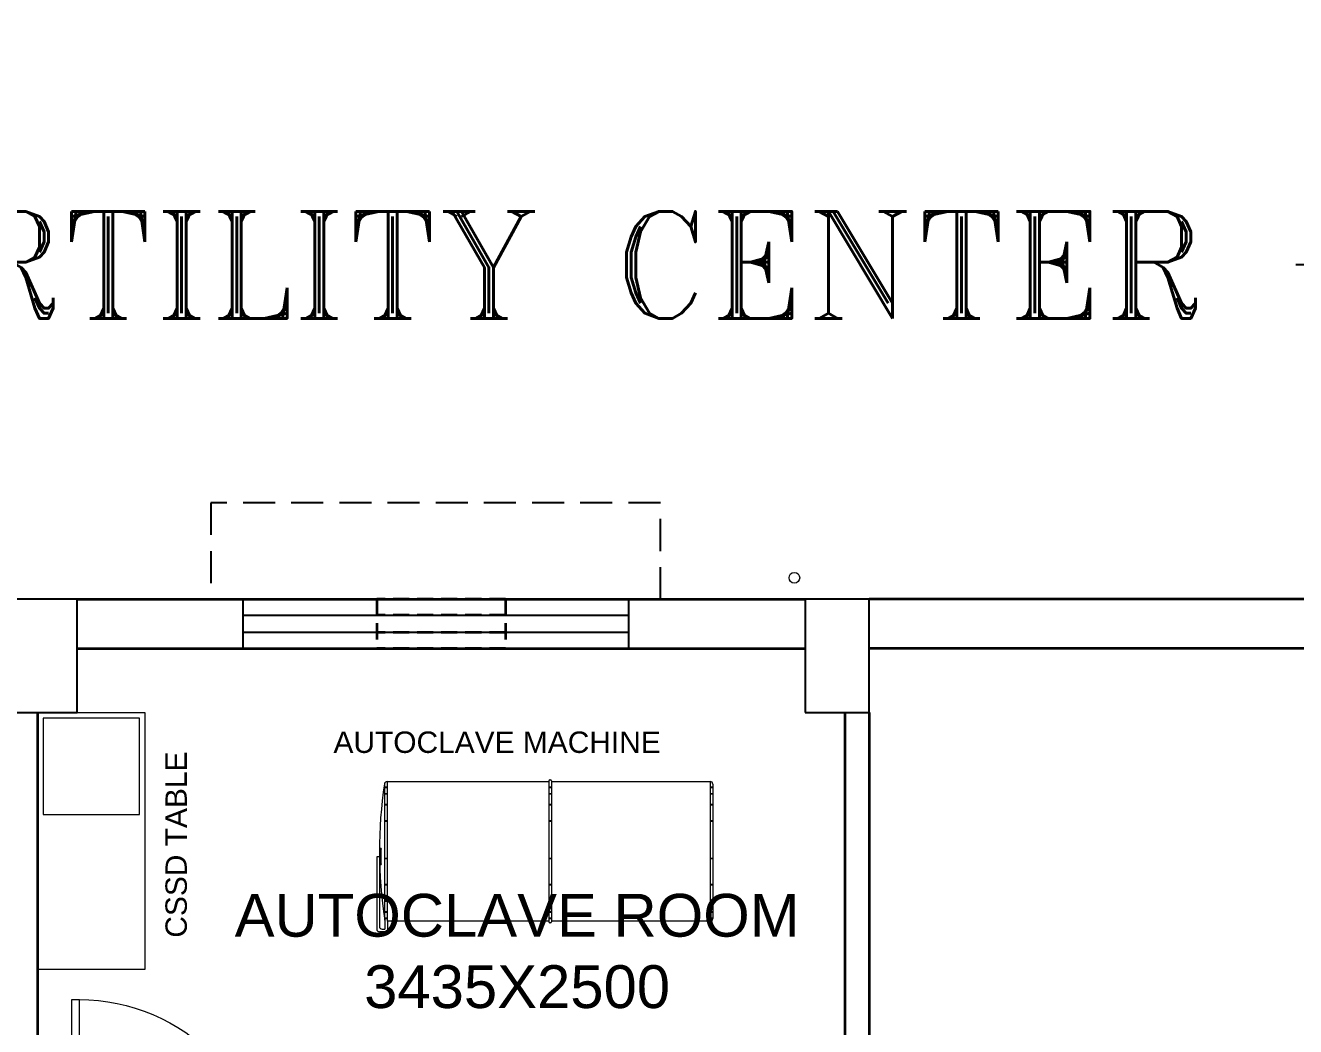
# Model space of a CAD drawing. Header units: millimetres. Extents: x 1448174 to 1599581, y -224422 to -106989.
# Drawn here: x 1476860 to 1482794, y -124050 to -119373 of the extents above; entities that cross this region are included whole.
import ezdxf

# ---------------------------------------------------------------- set-up
doc = ezdxf.new("R2010")
doc.units = ezdxf.units.MM
doc.header["$LTSCALE"] = 600
doc.header["$MEASUREMENT"] = 0
doc.header["$PDMODE"] = 35
doc.linetypes.add('HIDDEN', pattern=[0.375, 0.25, -0.125])
for name, color, linetype in [('col', 5, 'Continuous'), ('fun-text', 250, 'Continuous'), ('Lines', 7, 'Continuous'), ('TEXT', 253, 'Continuous'), ('wall', 1, 'Continuous'), ('Window', 4, 'Continuous')]:
    doc.layers.add(name, color=color, linetype=linetype)
for name, color, linetype, lineweight in [('D.F', 251, 'Continuous', 5), ('DOOR', 144, 'Continuous', 13), ('furniture', 30, 'Continuous', 9), ('MEP_HVAC_VRF_COPPER_PIPE', 6, 'Continuous', 9), ('P-Wall', 1, 'Continuous', 35)]:
    doc.layers.add(name, color=color, linetype=linetype, lineweight=lineweight)
doc.styles.add('ARIAL', font='arial.ttf')
doc.styles.add('ROMANT', font='romant.shx')
doc.dimstyles.get("Standard").update_dxf_attribs({"dimscale": 1.5, "dimtxt": 225, "dimasz": 200, "dimexe": 100, "dimexo": 100, "dimgap": 0.25, "dimtad": 0, "dimdec": 0, "dimzin": 0, "dimdsep": 46, "dimtxsty": 'ARIAL', "dimblk": 'OBLIQUE', "dimcen": 0.09, "dimdle": 100, "dimclrd": 256, "dimclre": 256, "dimclrt": 6, "dimadec": 0, "dimazin": 0, "dimtfac": 1, "dimtdec": 0, "dimtofl": 0, "dimtmove": 0, "dimatfit": 3, "dimfxl": 1, "dimtolj": 1, "dimtzin": 0, "dimarcsym": 0})

# ---------------------------------------------------------------- blocks, each defined once
blk = doc.blocks.new('A$C19B8274B')
at = {"layer": 'DOOR'}
blk.add_line((-45, 925), (-80, 925), dxfattribs=at)
at = {"layer": 'DOOR', "color": 8}
for p, q in [((-80, 50), (-80, 925)), ((-45, 50), (-45, 925)), ((-45, 50), (-80, 50)), ((-955, -50), (-955, -47.5)), ((-940, -35), (-942.5, -35)), ((-60, -35), (-57.5, -35)), ((-45, -50), (-45, -47.5))]:
    blk.add_line(p, q, dxfattribs=at)
for points in [[(-940, 15), (-955, 15), (-955, 50), (-1000, 50), (-1000, -50), (-955, -50)], [(-940, -35), (-940, 15)], [(-60, 15), (-45, 15), (-45, 50), (0, 50), (0, -50), (-45, -50)], [(-60, -35), (-60, 15)]]:
    blk.add_lwpolyline(points, dxfattribs=at)
for centre, radius, start, end in [((-80, 50), 875, 90, 182.29244), ((-955, -35), 12.5, 270, 0), ((-45, -35), 12.5, 180, 270)]:
    blk.add_arc(centre, radius, start, end, dxfattribs=at)
blk = doc.blocks.new('W1800')
at = {"layer": 'wall', "color": 7}
for p, q in [((0, -57.5), (0, 172.5)), ((1800, 172.5), (1800, -57.5))]:
    blk.add_line(p, q, dxfattribs=at)
at = {"layer": 'Window'}
for p, q in [((0, 172.5), (1800, 172.5)), ((0, 97.5), (1800, 97.5)), ((1800, 17.5), (0, 17.5)), ((1800, -57.5), (0, -57.5))]:
    blk.add_line(p, q, dxfattribs=at)
blk = doc.blocks.new('_Oblique')
at = {"color": 0, "linetype": 'ByBlock', "lineweight": -2}
blk.add_line((-0.5, -0.5), (0.5, 0.5), dxfattribs=at)
blk = doc.blocks.new('*D80')
at = {"layer": 'D.F', "color": 5, "lineweight": -2, "transparency": 16777216}
for p, q in [((1462002.1, -121953.3), (1462002.1, -120391.7)), ((1495277.1, -121953.3), (1495277.1, -120391.7)), ((1461902.1, -120491.7), (1474484.4, -120491.7)), ((1495377.1, -120491.7), (1482794.8, -120491.7))]:
    blk.add_line(p, q, dxfattribs=at)
at = {"layer": 'Defpoints', "color": 0, "transparency": 16777216}
for p in [(1462002.1, -120491.7), (1462002.1, -122053.3), (1495277.1, -122053.3)]:
    blk.add_point(p, dxfattribs=at)
at = {"layer": 'D.F', "color": 5, "lineweight": -2, "transparency": 16777216, "xscale": 500, "yscale": 500, "zscale": 500, "rotation": 180}
blk.add_blockref('_Oblique', (1462002.1, -120491.7), dxfattribs=at)
at = {"layer": 'D.F', "color": 5, "lineweight": -2, "transparency": 16777216, "xscale": 500, "yscale": 500, "zscale": 500}
blk.add_blockref('_Oblique', (1495277.1, -120491.7), dxfattribs=at)
at = {"layer": 'D.F', "color": 7, "transparency": 16777216, "insert": (1478639.6, -120491.7), "char_height": 750, "attachment_point": 5, "style": 'ROMANT'}
blk.add_mtext('\\A1;{\\H0.6667x;INFERTILITY CENTER}', dxfattribs=at)

msp = doc.modelspace()

# ---------------------------------------------------------------- linework, layer by layer
at = {"layer": 'col'}
for points in [[(1476802.098, -122583.2516), (1477102.098, -122583.2516), (1477102.098, -122053.2516), (1476802.098, -122053.2516)], [(1480502.098, -122583.2516), (1480802.098, -122583.2516), (1480802.098, -122053.2516), (1480502.098, -122053.2516)]]:
    msp.add_lwpolyline(points, close=True, dxfattribs=at)
at = {"layer": 'furniture'}
for p, q in [((1476917.098, -122583.2516), (1477417.098, -122583.2516)), ((1477417.098, -122583.2516), (1477417.098, -123783.2516)), ((1476942.098, -122608.2516), (1476942.098, -123058.2516)), ((1477392.098, -122608.2516), (1476942.098, -122608.2516)), ((1477392.098, -123058.2516), (1477392.098, -122608.2516)), ((1478538.7394, -123551.7953), (1478538.7394, -122910.7488)), ((1478551.2994, -122931.4584), (1478538.7394, -122931.4584)), ((1478551.2994, -122933.9704), (1478538.7394, -122933.9704)), ((1478549.3987, -122904.832), (1479304.8994, -122904.832)), ((1478551.2994, -123557.712), (1478551.2994, -122904.832)), ((1479304.8994, -122902.32), (1479304.8994, -123560.224)), ((1479317.4594, -122931.4584), (1479304.8994, -122931.4584)), ((1479317.4594, -122933.9704), (1479304.8994, -122933.9704)), ((1479309.9234, -122897.296), (1479312.4354, -122897.296)), ((1479317.4594, -122902.32), (1479317.4594, -123560.224)), ((1479317.4594, -122904.832), (1480058.4994, -122904.832)), ((1480058.4994, -122904.832), (1480058.4994, -123557.712)), ((1480071.0594, -122931.4584), (1480058.4994, -122931.4584)), ((1480071.0594, -122933.9704), (1480058.4994, -122933.9704)), ((1480071.0594, -122917.392), (1480071.0594, -123545.152)), ((1478551.2994, -122961.6287), (1478538.7394, -122961.6287)), ((1478551.2994, -122964.1407), (1478538.7394, -122964.1407)), ((1479317.4594, -122961.6287), (1479304.8994, -122961.6287)), ((1479317.4594, -122964.1407), (1479304.8994, -122964.1407)), ((1480071.0594, -122961.6287), (1480058.4994, -122961.6287)), ((1480071.0594, -122964.1407), (1480058.4994, -122964.1407)), ((1476942.098, -123058.2516), (1477392.098, -123058.2516)), ((1478551.2994, -123012.4012), (1478538.7394, -123012.4012)), ((1478551.2994, -123014.9132), (1478538.7394, -123014.9132)), ((1479317.4594, -123012.4012), (1479304.8994, -123012.4012)), ((1479317.4594, -123014.9132), (1479304.8994, -123014.9132)), ((1480071.0594, -123012.4012), (1480058.4994, -123012.4012)), ((1480071.0594, -123014.9132), (1480058.4994, -123014.9132)), ((1478551.2994, -123088.9108), (1478538.7394, -123088.9108)), ((1478551.2994, -123091.4228), (1478538.7394, -123091.4228)), ((1479317.4594, -123088.9108), (1479304.8994, -123088.9108)), ((1479317.4594, -123091.4228), (1479304.8994, -123091.4228)), ((1480071.0594, -123088.9108), (1480058.4994, -123088.9108)), ((1480071.0594, -123091.4228), (1480058.4994, -123091.4228)), ((1478521.0896, -123217.6582), (1478513.6194, -123256.272)), ((1478521.0896, -123217.6582), (1478514.3908, -123217.6582)), ((1478521.0896, -123293.0182), (1478521.0896, -123217.6582)), ((1478501.0594, -123256.272), (1478501.0594, -123594.1143)), ((1478513.6194, -123256.272), (1478501.0594, -123256.272)), ((1478513.6194, -123256.272), (1478513.6194, -123581.5543)), ((1478513.6194, -123256.272), (1478521.0896, -123293.0182)), ((1478513.6194, -123293.1695), (1478521.0896, -123293.0182)), ((1478551.2994, -123263.808), (1478538.7394, -123263.808)), ((1478551.2994, -123266.32), (1478538.7394, -123266.32)), ((1479317.4594, -123263.808), (1479304.8994, -123263.808)), ((1479317.4594, -123266.32), (1479304.8994, -123266.32)), ((1480071.0594, -123263.808), (1480058.4994, -123263.808)), ((1480071.0594, -123266.32), (1480058.4994, -123266.32)), ((1478551.2994, -123386.1933), (1478538.7394, -123386.1933)), ((1478551.2994, -123388.7053), (1478538.7394, -123388.7053)), ((1479317.4594, -123386.1933), (1479304.8994, -123386.1933)), ((1479317.4594, -123388.7053), (1479304.8994, -123388.7053)), ((1480071.0594, -123386.1933), (1480058.4994, -123386.1933)), ((1480071.0594, -123388.7053), (1480058.4994, -123388.7053)), ((1478551.2994, -123462.7028), (1478538.7394, -123462.7028)), ((1478551.2994, -123465.2148), (1478538.7394, -123465.2148)), ((1479317.4594, -123462.7028), (1479304.8994, -123462.7028)), ((1479317.4594, -123465.2148), (1479304.8994, -123465.2148)), ((1480071.0594, -123462.7028), (1480058.4994, -123462.7028)), ((1480071.0594, -123465.2148), (1480058.4994, -123465.2148)), ((1478551.2994, -123513.4754), (1478538.7394, -123513.4754)), ((1478551.2994, -123515.9874), (1478538.7394, -123515.9874)), ((1478551.2994, -123543.6456), (1478538.7394, -123543.6456)), ((1479317.4594, -123513.4754), (1479304.8994, -123513.4754)), ((1479317.4594, -123515.9874), (1479304.8994, -123515.9874)), ((1479317.4594, -123543.6456), (1479304.8994, -123543.6456)), ((1480071.0594, -123513.4754), (1480058.4994, -123513.4754)), ((1480071.0594, -123515.9874), (1480058.4994, -123515.9874)), ((1480071.0594, -123543.6456), (1480058.4994, -123543.6456)), ((1478526.1794, -123594.1143), (1478538.7394, -123594.1143)), ((1478551.2994, -123546.1576), (1478538.7394, -123546.1576)), ((1478538.7394, -123551.7953), (1478538.7394, -123594.1143)), ((1479304.8994, -123557.712), (1478551.2994, -123557.712)), ((1478551.2994, -123557.712), (1478551.2994, -123606.6743)), ((1479317.4594, -123546.1576), (1479304.8994, -123546.1576)), ((1479312.4354, -123565.248), (1479309.9234, -123565.248)), ((1480058.4994, -123557.712), (1479317.4594, -123557.712)), ((1480071.0594, -123546.1576), (1480058.4994, -123546.1576)), ((1478513.6194, -123606.6743), (1478551.2994, -123606.6743)), ((1478549.3987, -123606.6743), (1478513.6194, -123606.6743)), ((1477417.098, -123783.2516), (1476917.098, -123783.2516))]:
    msp.add_line(p, q, dxfattribs=at)
for centre, radius, start, end in [((1480613.9099, -123227.9164), 2100.2929, 171.44241941, 188.87078111), ((1478549.3987, -122917.392), 12.56, 90, 170.8092266), ((1479309.9234, -122902.32), 5.024, 90, 180), ((1479312.4354, -122902.32), 5.024, 0, 90), ((1480058.4994, -122917.392), 12.56, 0, 90), ((1478513.6194, -123594.1143), 12.56, 180, 270), ((1478526.1794, -123581.5543), 12.56, 180, 270), ((1479309.9234, -123560.224), 5.024, 180, 270), ((1479312.4354, -123560.224), 5.024, 270, 0), ((1480058.4994, -123545.152), 12.56, 270, 0)]:
    msp.add_arc(centre, radius, start, end, dxfattribs=at)
at = {"layer": 'Lines', "linetype": 'HIDDEN'}
msp.add_lwpolyline([(1479826.358, -122053.2516), (1479826.358, -121603.2516), (1477726.358, -121603.2516), (1477726.358, -122053.2516)], dxfattribs=at)
at = {"layer": 'MEP_HVAC_VRF_COPPER_PIPE'}
msp.add_circle((1480452.098, -121953.2516), 25, dxfattribs=at)
at = {"layer": 'P-Wall'}
for p, q in [((1477102.098, -122053.2516), (1479701.7717, -122053.2516)), ((1479701.7717, -122053.2516), (1480502.098, -122053.2516)), ((1484202.098, -122053.2516), (1480802.098, -122053.2516)), ((1477102.098, -122283.2516), (1479701.7717, -122283.2516)), ((1479701.7717, -122283.2516), (1480502.098, -122283.2516)), ((1484202.098, -122283.2516), (1480802.098, -122283.2516)), ((1476917.098, -124783.2516), (1476917.098, -122583.2516)), ((1480687.098, -122583.2516), (1480687.098, -124783.2516)), ((1480802.098, -122583.2516), (1480802.098, -128333.2516))]:
    msp.add_line(p, q, dxfattribs=at)
at = {"layer": 'P-Wall', "color": 240, "linetype": 'HIDDEN', "ltscale": 0.5, "true_color": 0xed1f24}
for p, q in [((1479102.098, -122053.2516), (1478502.098, -122053.2516)), ((1478502.098, -122053.2516), (1478502.098, -122283.2516)), ((1479102.098, -122053.2516), (1479102.098, -122283.2516)), ((1479102.098, -122128.2516), (1478502.098, -122128.2516)), ((1479102.098, -122208.2516), (1478502.098, -122208.2516)), ((1479102.098, -122283.2516), (1478502.098, -122283.2516))]:
    msp.add_line(p, q, dxfattribs=at)

# ---------------------------------------------------------------- block references
at = {"layer": 'DOOR', "color": 7, "rotation": 180}
msp.add_blockref('W1800', (1479676.358, -122110.7516), dxfattribs=at)
at = {"layer": 'DOOR', "color": 18, "linetype": 'Continuous', "true_color": 0x000000, "xscale": -1}
msp.add_blockref('A$C19B8274B', (1477032.098, -124848.2516), dxfattribs=at)

# ---------------------------------------------------------------- texts
at = {"layer": 'fun-text', "lineweight": -3, "insert": (1478298.7923, -122671.2706), "char_height": 100, "attachment_point": 1, "style": 'ARIAL'}
msp.add_mtext_dynamic_manual_height_columns('AUTOCLAVE MACHINE', width=2343.115139, gutter_width=1375, heights=[0], dxfattribs=at)
at = {"layer": 'fun-text', "lineweight": -3, "insert": (1477513.7891, -123634.2528), "char_height": 100, "attachment_point": 1, "rotation": 90, "style": 'ARIAL'}
msp.add_mtext_dynamic_manual_height_columns('CSSD TABLE', width=1006.535414, gutter_width=1375, heights=[0], dxfattribs=at)
at = {"layer": 'TEXT', "insert": (1479156.7347, -123697.6689), "char_height": 200, "width": 2711.592769, "attachment_point": 5, "style": 'ARIAL'}
msp.add_mtext('AUTOCLAVE ROOM\\P3435X2500', dxfattribs=at)

# ---------------------------------------------------------------- dimensions: what is measured, and where the dimension line sits
at = {"layer": 'D.F'}
dim = msp.add_aligned_dim(p1=(1495277.098, -122053.2516), p2=(1462002.098, -122053.2516), distance=-1561.56, text='{\\H0.6667x;INFERTILITY CENTER}', dimstyle='Standard', override={"dimscale": 1, "dimtxt": 750, "dimasz": 500, "dimtxsty": 'ROMANT', "dimclrd": 5, "dimclre": 5, "dimclrt": 7}, dxfattribs=at)
dim.commit()
dim.dimension.update_dxf_attribs({"geometry": '*D80', "text_midpoint": (1478639.598, -120491.6917)})

doc.saveas('drawing.dxf')
